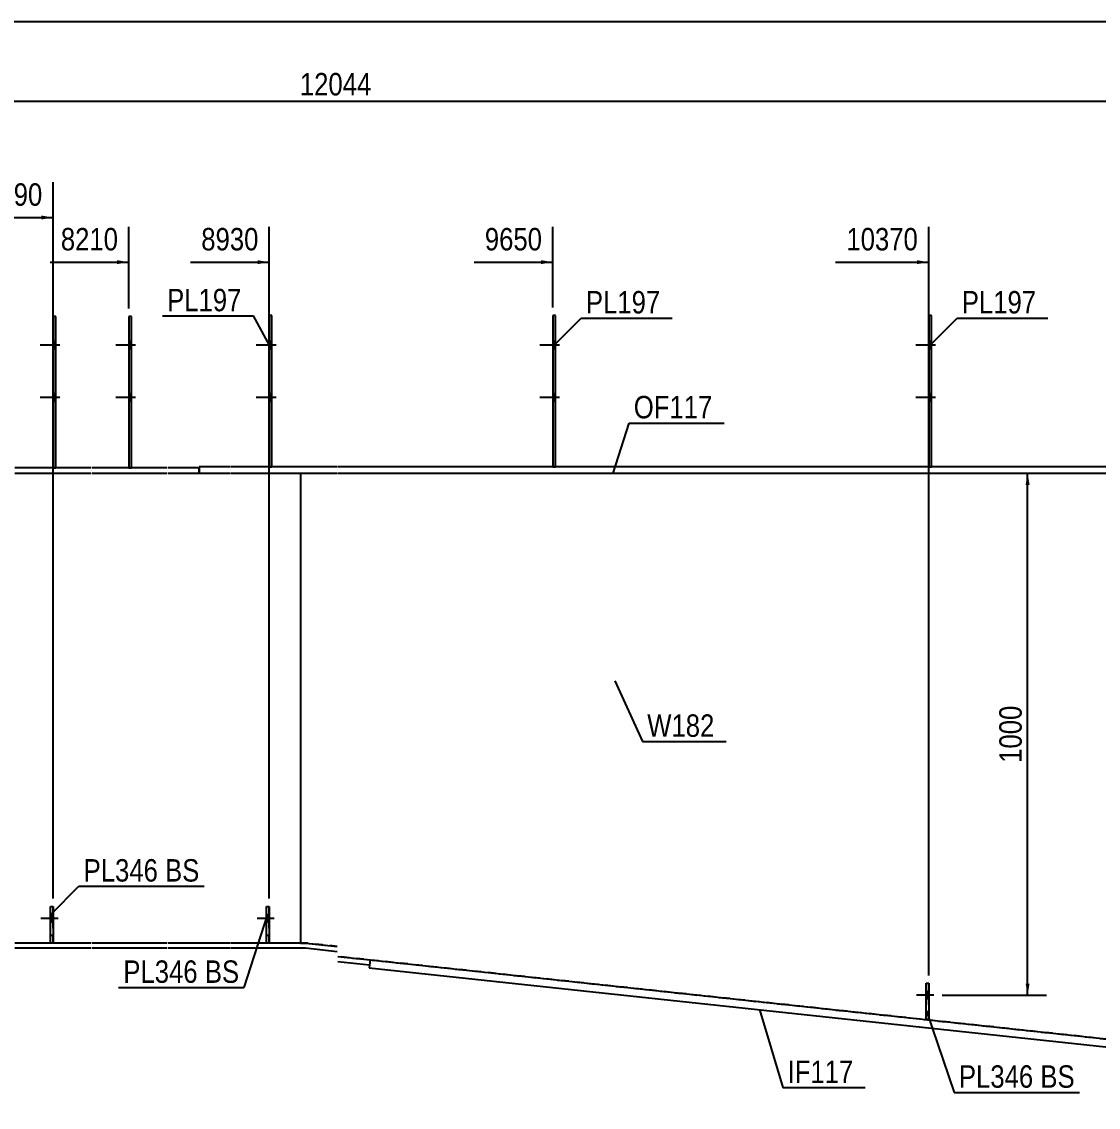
# Model space of a CAD drawing. Header units: millimetres. Extents: x -18 to 386, y -189 to 88.
# Drawn here: x 144.6 to 282, y -51 to 87.6 of the extents above; entities that cross this region are included whole.
import ezdxf

# ---------------------------------------------------------------- set-up
doc = ezdxf.new("R2010")
doc.units = ezdxf.units.MM
doc.linetypes.add('DXK_LINE_DOT1', pattern=[1.8814, 0.9407, -0.9407])
doc.linetypes.add('DXK_LINE_DOT2', pattern=[3.9198, 1.9599, -1.9599])
doc.styles.add('Arial Narrow', font='ARIALN.TTF', dxfattribs={"height": 0.2})

# ---------------------------------------------------------------- blocks, each defined once
blk = doc.blocks.new('Unknown-623477846-1210')
at = {"color": 5, "linetype": 'Continuous'}
blk.add_line((384.7, 87.63), (-15.3, 87.63), dxfattribs=at)
blk = doc.blocks.new('Part-623477846-1673 - 1585')
at = {"color": 2, "linetype": 'Continuous'}
for p, q in [((167.2, 30.8), (167.2, 30)), ((171.2, 30.8), (167.2, 30.8)), ((184.83, 30.8), (171.3, 30.8)), ((367.71, 30.8), (184.93, 30.8)), ((367.71, 30), (367.71, 30.8)), ((167.2, 30), (171.2, 30)), ((171.3, 30), (184.83, 30)), ((184.93, 30), (367.71, 30))]:
    blk.add_line(p, q, dxfattribs=at)
blk = doc.blocks.new('Part-623477846-1672 - 1585')
at = {"color": 2, "linetype": 'Continuous'}
for p, q in [((122.33, 30.67), (122.33, 30)), ((133.93, 30.67), (122.33, 30.67)), ((143.6, 30.67), (134.03, 30.67)), ((153.43, 30.67), (143.7, 30.67)), ((163.1, 30.67), (153.53, 30.67)), ((167.2, 30.67), (163.2, 30.67)), ((122.33, 30), (133.93, 30)), ((134.03, 30), (143.6, 30)), ((143.7, 30), (153.43, 30)), ((153.53, 30), (163.1, 30)), ((163.2, 30), (167.2, 30))]:
    blk.add_line(p, q, dxfattribs=at)
at = {"color": 7, "linetype": 'DXK_LINE_DOT1'}
blk.add_line((167.2, 30), (167.2, 30.67), dxfattribs=at)
blk = doc.blocks.new('Part-623477846-1678 - 1585')
at = {"color": 2, "linetype": 'Continuous'}
for p, q in [((133.93, -30), (129, -30)), ((129, -30), (129, -30.67)), ((143.6, -30), (134.03, -30)), ((153.43, -30), (143.7, -30)), ((163.1, -30), (153.53, -30)), ((171.2, -30), (163.2, -30)), ((180.83, -30), (171.3, -30)), ((180.83, -30), (184.83, -30.43)), ((133.93, -30.67), (129, -30.67)), ((143.6, -30.67), (134.03, -30.67)), ((153.43, -30.67), (143.7, -30.67)), ((163.1, -30.67), (153.53, -30.67)), ((171.2, -30.67), (163.2, -30.67)), ((180.8, -30.67), (171.3, -30.67)), ((184.83, -31.1), (180.8, -30.67)), ((184.93, -31.71), (189.04, -32.15)), ((188.97, -32.81), (184.93, -32.38))]:
    blk.add_line(p, q, dxfattribs=at)
at = {"color": 7, "linetype": 'DXK_LINE_DOT1'}
blk.add_line((189.04, -32.15), (188.97, -32.81), dxfattribs=at)
blk = doc.blocks.new('Bolt-623477846-1640 - 1585')
at = {"linetype": 'Continuous'}
blk.add_hatch(color=3, dxfattribs=at).paths.add_polyline_path([(176.17, -27.33), (176.17, -26.4), (175.83, -26.4), (175.83, -27.33)])
at = {"color": 3, "linetype": 'Continuous'}
for p, q in [((176.8, -26.87), (174.6, -26.87)), ((176.17, -26.4), (175.83, -26.4)), ((176.17, -27.33), (175.83, -27.33))]:
    blk.add_line(p, q, dxfattribs=at)
blk = doc.blocks.new('Bolt-623477846-1641 - 1585')
at = {"color": 3, "linetype": 'DXK_LINE_DOT2'}
for p, q in [((176.8, -26.87), (174.6, -26.87)), ((176.17, -26.4), (175.83, -26.4)), ((176.17, -27.33), (175.83, -27.33))]:
    blk.add_line(p, q, dxfattribs=at)
blk = doc.blocks.new('Bolt-623477846-1642 - 1585')
at = {"linetype": 'Continuous'}
blk.add_hatch(color=3, dxfattribs=at).paths.add_polyline_path([(148.57, -27.33), (148.57, -26.4), (148.23, -26.4), (148.23, -27.33)])
at = {"color": 3, "linetype": 'Continuous'}
for p, q in [((149.2, -26.87), (147, -26.87)), ((148.57, -26.4), (148.23, -26.4)), ((148.57, -27.33), (148.23, -27.33))]:
    blk.add_line(p, q, dxfattribs=at)
blk = doc.blocks.new('Bolt-623477846-1643 - 1585')
at = {"color": 3, "linetype": 'DXK_LINE_DOT2'}
for p, q in [((149.2, -26.87), (147, -26.87)), ((148.57, -26.4), (148.23, -26.4)), ((148.57, -27.33), (148.23, -27.33))]:
    blk.add_line(p, q, dxfattribs=at)
blk = doc.blocks.new('Bolt-623477846-1652 - 1585')
at = {"linetype": 'Continuous'}
for points in [[(148.9, 45.87), (148.9, 46.8), (148.57, 46.8), (148.57, 45.87)], [(148.9, 45.87), (148.9, 46.8), (148.57, 46.8), (148.57, 45.87)], [(148.9, 39.2), (148.9, 40.13), (148.57, 40.13), (148.57, 39.2)], [(148.9, 39.2), (148.9, 40.13), (148.57, 40.13), (148.57, 39.2)]]:
    blk.add_hatch(color=3, dxfattribs=at).paths.add_polyline_path(points)
at = {"color": 3, "linetype": 'Continuous'}
for p, q in [((149.43, 46.33), (146.9, 46.33)), ((149.43, 46.33), (146.9, 46.33)), ((148.9, 46.8), (148.57, 46.8)), ((148.9, 46.8), (148.57, 46.8)), ((148.9, 45.87), (148.57, 45.87)), ((148.9, 45.87), (148.57, 45.87)), ((149.43, 39.67), (146.9, 39.67)), ((149.43, 39.67), (146.9, 39.67)), ((148.9, 40.13), (148.57, 40.13)), ((148.9, 40.13), (148.57, 40.13)), ((148.9, 39.2), (148.57, 39.2)), ((148.9, 39.2), (148.57, 39.2))]:
    blk.add_line(p, q, dxfattribs=at)
blk = doc.blocks.new('Bolt-623477846-1657 - 1585')
at = {"linetype": 'Continuous'}
for points in [[(158.57, 45.87), (158.57, 46.8), (158.23, 46.8), (158.23, 45.87)], [(158.57, 45.87), (158.57, 46.8), (158.23, 46.8), (158.23, 45.87)], [(158.57, 39.2), (158.57, 40.13), (158.23, 40.13), (158.23, 39.2)], [(158.57, 39.2), (158.57, 40.13), (158.23, 40.13), (158.23, 39.2)]]:
    blk.add_hatch(color=3, dxfattribs=at).paths.add_polyline_path(points)
at = {"color": 3, "linetype": 'Continuous'}
for p, q in [((159.1, 46.33), (156.57, 46.33)), ((159.1, 46.33), (156.57, 46.33)), ((158.57, 46.8), (158.23, 46.8)), ((158.57, 46.8), (158.23, 46.8)), ((158.57, 45.87), (158.23, 45.87)), ((158.57, 45.87), (158.23, 45.87)), ((159.1, 39.67), (156.57, 39.67)), ((159.1, 39.67), (156.57, 39.67)), ((158.57, 40.13), (158.23, 40.13)), ((158.57, 40.13), (158.23, 40.13)), ((158.57, 39.2), (158.23, 39.2)), ((158.57, 39.2), (158.23, 39.2))]:
    blk.add_line(p, q, dxfattribs=at)
blk = doc.blocks.new('Bolt-623477846-1658 - 1585')
at = {"linetype": 'Continuous'}
for points in [[(212.71, 45.87), (212.71, 46.8), (212.37, 46.8), (212.37, 45.87)], [(212.71, 45.87), (212.71, 46.8), (212.37, 46.8), (212.37, 45.87)], [(212.71, 39.2), (212.71, 40.13), (212.37, 40.13), (212.37, 39.2)], [(212.71, 39.2), (212.71, 40.13), (212.37, 40.13), (212.37, 39.2)]]:
    blk.add_hatch(color=3, dxfattribs=at).paths.add_polyline_path(points)
at = {"color": 3, "linetype": 'Continuous'}
for p, q in [((213.24, 46.33), (210.71, 46.33)), ((213.24, 46.33), (210.71, 46.33)), ((212.71, 46.8), (212.37, 46.8)), ((212.71, 46.8), (212.37, 46.8)), ((212.71, 45.87), (212.37, 45.87)), ((212.71, 45.87), (212.37, 45.87)), ((213.24, 39.67), (210.71, 39.67)), ((213.24, 39.67), (210.71, 39.67)), ((212.71, 40.13), (212.37, 40.13)), ((212.71, 40.13), (212.37, 40.13)), ((212.71, 39.2), (212.37, 39.2)), ((212.71, 39.2), (212.37, 39.2))]:
    blk.add_line(p, q, dxfattribs=at)
blk = doc.blocks.new('Part-623477846-1674 - 1585')
at = {"color": 2, "linetype": 'Continuous'}
blk.add_line((108.33, -30), (108.33, 30), dxfattribs=at)
at = {"color": 7, "linetype": 'DXK_LINE_DOT1'}
for p, q in [((108.33, 30), (133.93, 30)), ((134.03, 30), (143.6, 30)), ((143.7, 30), (153.43, 30)), ((153.53, 30), (163.1, 30)), ((163.2, 30), (171.2, 30)), ((171.3, 30), (180.17, 30)), ((180.17, 30), (180.17, -30)), ((133.93, -30), (108.33, -30)), ((143.6, -30), (134.03, -30)), ((153.43, -30), (143.7, -30)), ((163.1, -30), (153.53, -30)), ((171.2, -30), (163.2, -30)), ((180.17, -30), (171.3, -30))]:
    blk.add_line(p, q, dxfattribs=at)
blk = doc.blocks.new('Part-623477846-1675 - 1585')
at = {"color": 2, "linetype": 'Continuous'}
for p, q in [((180.17, 30), (180.17, -30)), ((354.98, -50), (354.73, -49.97))]:
    blk.add_line(p, q, dxfattribs=at)
at = {"color": 7, "linetype": 'DXK_LINE_DOT1'}
for p, q in [((180.17, 30), (184.83, 30)), ((184.93, 30), (367.71, 30)), ((367.71, 30), (354.98, -50)), ((180.17, -30), (180.83, -30)), ((184.83, -30.43), (180.83, -30)), ((180.83, -30), (184.83, -30.43)), ((354.73, -49.97), (184.93, -31.71)), ((184.93, -31.71), (354.99, -49.99))]:
    blk.add_line(p, q, dxfattribs=at)
blk = doc.blocks.new('Part-623477846-1679 - 1585')
at = {"color": 2, "linetype": 'Continuous'}
for p, q in [((189.04, -32.15), (188.93, -33.15)), ((188.93, -33.15), (354.62, -50.97)), ((189.04, -32.15), (354.73, -49.97)), ((354.73, -49.97), (354.62, -50.97))]:
    blk.add_line(p, q, dxfattribs=at)
blk = doc.blocks.new('Part-623477846-1692 - 1585')
at = {"color": 2, "linetype": 'Continuous'}
for p, q in [((176.5, 50.13), (176.17, 50.13)), ((176.17, 50.13), (176.17, 30.8)), ((176.5, 30.8), (176.5, 50.13))]:
    blk.add_line(p, q, dxfattribs=at)
at = {"color": 7, "linetype": 'DXK_LINE_DOT1'}
blk.add_line((176.17, 30.8), (176.5, 30.8), dxfattribs=at)
blk = doc.blocks.new('Part-623477846-1695 - 1585')
at = {"color": 2, "linetype": 'Continuous'}
for p, q in [((212.71, 50.13), (212.37, 50.13)), ((212.37, 50.13), (212.37, 30.8)), ((212.71, 30.8), (212.71, 50.13))]:
    blk.add_line(p, q, dxfattribs=at)
at = {"color": 7, "linetype": 'DXK_LINE_DOT1'}
blk.add_line((212.37, 30.8), (212.71, 30.8), dxfattribs=at)
blk = doc.blocks.new('Part-623477846-1696 - 1585')
at = {"color": 2, "linetype": 'Continuous'}
for p, q in [((158.57, 50), (158.23, 50)), ((158.23, 50), (158.23, 30.67)), ((158.57, 30.67), (158.57, 50))]:
    blk.add_line(p, q, dxfattribs=at)
at = {"color": 7, "linetype": 'DXK_LINE_DOT1'}
blk.add_line((158.23, 30.67), (158.57, 30.67), dxfattribs=at)
blk = doc.blocks.new('Part-623477846-1701 - 1585')
at = {"color": 2, "linetype": 'Continuous'}
for p, q in [((148.9, 50), (148.57, 50)), ((148.57, 50), (148.57, 30.67)), ((148.9, 30.67), (148.9, 50))]:
    blk.add_line(p, q, dxfattribs=at)
at = {"color": 7, "linetype": 'DXK_LINE_DOT1'}
blk.add_line((148.57, 30.67), (148.9, 30.67), dxfattribs=at)
blk = doc.blocks.new('Part-623477846-1710 - 1585')
at = {"color": 7, "linetype": 'DXK_LINE_DOT1'}
for p, q in [((148.23, -30), (148.23, -25.33)), ((148.23, -25.33), (148.57, -25.33)), ((148.57, -30), (148.57, -25.33)), ((148.23, -29), (148.57, -29))]:
    blk.add_line(p, q, dxfattribs=at)
blk = doc.blocks.new('Part-623477846-1711 - 1585')
at = {"color": 2, "linetype": 'Continuous'}
for p, q in [((148.23, -30), (148.23, -25.33)), ((148.23, -25.33), (148.57, -25.33)), ((148.57, -25.33), (148.57, -30))]:
    blk.add_line(p, q, dxfattribs=at)
blk = doc.blocks.new('Part-623477846-1712 - 1585')
at = {"color": 7, "linetype": 'DXK_LINE_DOT1'}
for p, q in [((175.83, -30), (175.83, -25.33)), ((175.83, -25.33), (176.17, -25.33)), ((176.17, -30), (176.17, -25.33)), ((175.83, -29), (176.17, -29))]:
    blk.add_line(p, q, dxfattribs=at)
blk = doc.blocks.new('Part-623477846-1713 - 1585')
at = {"color": 2, "linetype": 'Continuous'}
for p, q in [((175.83, -30), (175.83, -25.33)), ((175.83, -25.33), (176.17, -25.33)), ((176.17, -25.33), (176.17, -30))]:
    blk.add_line(p, q, dxfattribs=at)
blk = doc.blocks.new('Part-623477846-5361 - 1585')
at = {"color": 2, "linetype": 'Continuous'}
for p, q in [((260.71, 50.13), (260.37, 50.13)), ((260.37, 50.13), (260.37, 30.8)), ((260.71, 30.8), (260.71, 50.13))]:
    blk.add_line(p, q, dxfattribs=at)
at = {"color": 7, "linetype": 'DXK_LINE_DOT1'}
blk.add_line((260.37, 30.8), (260.71, 30.8), dxfattribs=at)
blk = doc.blocks.new('Part-623477846-5362 - 1585')
at = {"color": 7, "linetype": 'DXK_LINE_DOT1'}
for p, q in [((260.04, -39.75), (260.04, -35.12)), ((260.04, -35.12), (260.37, -35.12)), ((260.37, -39.75), (260.37, -35.12)), ((260.04, -38.75), (260.37, -38.75)), ((260.37, -39.75), (260.04, -39.75))]:
    blk.add_line(p, q, dxfattribs=at)
blk = doc.blocks.new('Part-623477846-5365 - 1585')
at = {"color": 2, "linetype": 'Continuous'}
for p, q in [((260.04, -39.75), (260.04, -35.12)), ((260.04, -35.12), (260.37, -35.12)), ((260.37, -35.12), (260.37, -39.75)), ((260.37, -39.75), (260.04, -39.75))]:
    blk.add_line(p, q, dxfattribs=at)
blk = doc.blocks.new('Bolt-623477846-5368 - 1585')
at = {"linetype": 'Continuous'}
for points in [[(260.71, 45.87), (260.71, 46.8), (260.37, 46.8), (260.37, 45.87)], [(260.71, 45.87), (260.71, 46.8), (260.37, 46.8), (260.37, 45.87)], [(260.71, 39.2), (260.71, 40.13), (260.37, 40.13), (260.37, 39.2)], [(260.71, 39.2), (260.71, 40.13), (260.37, 40.13), (260.37, 39.2)]]:
    blk.add_hatch(color=3, dxfattribs=at).paths.add_polyline_path(points)
at = {"color": 3, "linetype": 'Continuous'}
for p, q in [((261.24, 46.33), (258.71, 46.33)), ((261.24, 46.33), (258.71, 46.33)), ((260.71, 46.8), (260.37, 46.8)), ((260.71, 46.8), (260.37, 46.8)), ((260.71, 45.87), (260.37, 45.87)), ((260.71, 45.87), (260.37, 45.87)), ((261.24, 39.67), (258.71, 39.67)), ((261.24, 39.67), (258.71, 39.67)), ((260.71, 40.13), (260.37, 40.13)), ((260.71, 40.13), (260.37, 40.13)), ((260.71, 39.2), (260.37, 39.2)), ((260.71, 39.2), (260.37, 39.2))]:
    blk.add_line(p, q, dxfattribs=at)
blk = doc.blocks.new('Bolt-623477846-5369 - 1585')
at = {"color": 3, "linetype": 'DXK_LINE_DOT2'}
for p, q in [((261.01, -36.65), (258.81, -36.65)), ((260.37, -36.19), (260.04, -36.19)), ((260.37, -37.12), (260.04, -37.12))]:
    blk.add_line(p, q, dxfattribs=at)
blk = doc.blocks.new('Bolt-623477846-5372 - 1585')
at = {"linetype": 'Continuous'}
blk.add_hatch(color=3, dxfattribs=at).paths.add_polyline_path([(260.37, -37.12), (260.37, -36.19), (260.04, -36.19), (260.04, -37.12)])
at = {"color": 3, "linetype": 'Continuous'}
for p, q in [((261.01, -36.65), (258.81, -36.65)), ((260.37, -36.19), (260.04, -36.19)), ((260.37, -37.12), (260.04, -37.12))]:
    blk.add_line(p, q, dxfattribs=at)
blk = doc.blocks.new('Bolt-623477846-6361 - 1585')
at = {"linetype": 'Continuous'}
for points in [[(176.5, 45.87), (176.5, 46.8), (176.17, 46.8), (176.17, 45.87)], [(176.5, 45.87), (176.5, 46.8), (176.17, 46.8), (176.17, 45.87)], [(176.5, 39.2), (176.5, 40.13), (176.17, 40.13), (176.17, 39.2)], [(176.5, 39.2), (176.5, 40.13), (176.17, 40.13), (176.17, 39.2)]]:
    blk.add_hatch(color=3, dxfattribs=at).paths.add_polyline_path(points)
at = {"color": 3, "linetype": 'Continuous'}
for p, q in [((177.03, 46.33), (174.5, 46.33)), ((177.03, 46.33), (174.5, 46.33)), ((176.5, 46.8), (176.17, 46.8)), ((176.5, 46.8), (176.17, 46.8)), ((176.5, 45.87), (176.17, 45.87)), ((176.5, 45.87), (176.17, 45.87)), ((177.03, 39.67), (174.5, 39.67)), ((177.03, 39.67), (174.5, 39.67)), ((176.5, 40.13), (176.17, 40.13)), ((176.5, 40.13), (176.17, 40.13)), ((176.5, 39.2), (176.17, 39.2)), ((176.5, 39.2), (176.17, 39.2))]:
    blk.add_line(p, q, dxfattribs=at)
blk = doc.blocks.new('StraightDimension-623477846-6832 - 1585')
at = {"linetype": 'Continuous'}
blk.add_hatch(color=7, dxfattribs=at).paths.add_polyline_path([(156.73, 57.18), (158.23, 56.93), (156.73, 56.68)])
at = {"color": 7, "linetype": 'Continuous'}
for p, q in [((158.23, 51), (158.23, 61.43)), ((148.17, 56.93), (158.23, 56.93))]:
    blk.add_line(p, q, dxfattribs=at)
at = {"color": 0}
blk.add_wipeout([(157.46, 57.83), (157.46, 62.03), (148.95, 62.03), (148.95, 57.83)], dxfattribs=at)
at = {"color": 3, "style": 'Arial Narrow'}
blk.add_text('8210', height=2.863, dxfattribs=at).set_placement((149.55, 58.43))
blk = doc.blocks.new('StraightDimension-623477846-6830 - 1585')
at = {"linetype": 'Continuous'}
blk.add_hatch(color=7, dxfattribs=at).paths.add_polyline_path([(210.87, 57.18), (212.37, 56.93), (210.87, 56.68)])
at = {"color": 7, "linetype": 'Continuous'}
for p, q in [((212.37, 51.13), (212.37, 61.43)), ((202.31, 56.93), (212.37, 56.93))]:
    blk.add_line(p, q, dxfattribs=at)
at = {"color": 0}
blk.add_wipeout([(211.6, 57.83), (211.6, 62.03), (203.09, 62.03), (203.09, 57.83)], dxfattribs=at)
at = {"color": 3, "style": 'Arial Narrow'}
blk.add_text('9650', height=2.863, dxfattribs=at).set_placement((203.69, 58.43))
blk = doc.blocks.new('StraightDimension-623477846-6833 - 1585')
at = {"linetype": 'Continuous'}
blk.add_hatch(color=7, dxfattribs=at).paths.add_polyline_path([(147.07, 62.88), (148.57, 62.63), (147.07, 62.38)])
at = {"color": 7, "linetype": 'Continuous'}
for p, q in [((148.57, -24.33), (148.57, 67.13)), ((138.51, 62.63), (148.57, 62.63))]:
    blk.add_line(p, q, dxfattribs=at)
at = {"color": 0}
blk.add_wipeout([(147.79, 63.53), (147.79, 67.73), (139.28, 67.73), (139.28, 63.53)], dxfattribs=at)
at = {"color": 3, "style": 'Arial Narrow'}
blk.add_text('7490', height=2.863, dxfattribs=at).set_placement((139.88, 64.13))
blk = doc.blocks.new('StraightDimension-623477846-1982 - 1585')
at = {"linetype": 'Continuous'}
for points in [[(272.75, 28.5), (273, 30), (273.25, 28.5)], [(273.25, -35.17), (273, -36.67), (272.75, -35.17)]]:
    blk.add_hatch(color=7, dxfattribs=at).paths.add_polyline_path(points)
at = {"color": 7, "linetype": 'Continuous'}
for p, q in [((262.09, 30), (275.4, 30)), ((273, -36.67), (273, 30)), ((262.09, -36.67), (275.4, -36.67))]:
    blk.add_line(p, q, dxfattribs=at)
at = {"color": 0}
blk.add_wipeout([(272.85, 0.92), (268.65, 0.92), (268.65, -7.59), (272.85, -7.59)], dxfattribs=at)
at = {"color": 3, "style": 'Arial Narrow'}
blk.add_text('1000', height=2.863, rotation=90.0002, dxfattribs=at).set_placement((272.25, -6.99))
blk = doc.blocks.new('StraightDimension-623477846-2380 - 1585')
at = {"color": 7, "linetype": 'Continuous'}
blk.add_line((-1.33, 77.47), (370.61, 77.47), dxfattribs=at)
at = {"color": 0}
blk.add_wipeout([(189.81, 77.62), (189.81, 81.82), (179.47, 81.82), (179.47, 77.62)], dxfattribs=at)
at = {"color": 3, "style": 'Arial Narrow'}
blk.add_text('12044', height=2.863, dxfattribs=at).set_placement((180.07, 78.22))
blk = doc.blocks.new('StraightDimension-623477846-6829 - 1585')
at = {"linetype": 'Continuous'}
blk.add_hatch(color=7, dxfattribs=at).paths.add_polyline_path([(258.87, 57.18), (260.37, 56.93), (258.87, 56.68)])
at = {"color": 7, "linetype": 'Continuous'}
for p, q in [((260.37, -34.14), (260.37, 61.43)), ((248.48, 56.93), (260.37, 56.93))]:
    blk.add_line(p, q, dxfattribs=at)
at = {"color": 0}
blk.add_wipeout([(259.6, 57.83), (259.6, 62.03), (249.26, 62.03), (249.26, 57.83)], dxfattribs=at)
at = {"color": 3, "style": 'Arial Narrow'}
blk.add_text('10370', height=2.863, dxfattribs=at).set_placement((249.86, 58.43))
blk = doc.blocks.new('StraightDimension-623477846-6831 - 1585')
at = {"linetype": 'Continuous'}
blk.add_hatch(color=7, dxfattribs=at).paths.add_polyline_path([(174.67, 57.18), (176.17, 56.93), (174.67, 56.68)])
at = {"color": 7, "linetype": 'Continuous'}
for p, q in [((176.17, -24.33), (176.17, 61.43)), ((166.11, 56.93), (176.17, 56.93))]:
    blk.add_line(p, q, dxfattribs=at)
at = {"color": 0}
blk.add_wipeout([(175.39, 57.83), (175.39, 62.03), (166.88, 62.03), (166.88, 57.83)], dxfattribs=at)
at = {"color": 3, "style": 'Arial Narrow'}
blk.add_text('8930', height=2.863, dxfattribs=at).set_placement((167.48, 58.43))
blk = doc.blocks.new('Mark-623477846-4523 - 1585')
at = {"color": 0}
blk.add_wipeout([(226.1, 50.38), (226.1, 53.38), (216.6, 53.38), (216.6, 50.38)], dxfattribs=at)
blk.add_wipeout([(226.1, 50.38), (226.1, 53.38), (216.6, 53.38), (216.6, 50.38)], dxfattribs=at)
at = {"color": 7, "linetype": 'Continuous'}
for p, q in [((212.46, 46.24), (216, 49.78)), ((216, 49.78), (227.6, 49.78))]:
    blk.add_line(p, q, dxfattribs=at)
at = {"color": 3, "style": 'Arial Narrow'}
blk.add_text('PL197', height=2.863, dxfattribs=at).set_placement((216.6, 50.38))
blk = doc.blocks.new('MarkSet-623477846-4481 - 1585')
at = {"color": 0}
for points in [[(161.96, -22.15), (161.96, -19.15), (152.46, -19.15), (152.46, -22.15)], [(167.24, -22.15), (167.24, -19.15), (162.86, -19.15), (162.86, -22.15)]]:
    blk.add_wipeout(points, dxfattribs=at)
for points in [[(161.96, -22.15), (161.96, -19.15), (152.46, -19.15), (152.46, -22.15)], [(167.24, -22.15), (167.24, -19.15), (162.86, -19.15), (162.86, -22.15)]]:
    blk.add_wipeout(points, dxfattribs=at)
at = {"color": 7, "linetype": 'Continuous'}
for p, q in [((148.32, -26.29), (151.86, -22.75)), ((151.86, -22.75), (167.84, -22.75))]:
    blk.add_line(p, q, dxfattribs=at)
at = {"color": 3, "style": 'Arial Narrow'}
for s, p in [('PL346', (152.46, -22.15)), ('BS', (162.86, -22.15))]:
    blk.add_text(s, height=2.863, dxfattribs=at).set_placement(p)
blk = doc.blocks.new('MarkSet-623477846-4492 - 1585')
at = {"color": 0}
for points in [[(167.04, -35.08), (167.04, -32.08), (157.53, -32.08), (157.53, -35.08)], [(172.32, -35.08), (172.32, -32.08), (167.94, -32.08), (167.94, -35.08)]]:
    blk.add_wipeout(points, dxfattribs=at)
for points in [[(167.04, -35.08), (167.04, -32.08), (157.53, -32.08), (157.53, -35.08)], [(172.32, -35.08), (172.32, -32.08), (167.94, -32.08), (167.94, -35.08)]]:
    blk.add_wipeout(points, dxfattribs=at)
at = {"color": 7, "linetype": 'Continuous'}
for p in [(175.92, -26.29), (156.93, -35.68)]:
    blk.add_line(p, (172.92, -35.68), dxfattribs=at)
at = {"color": 3, "style": 'Arial Narrow'}
for s, p in [('PL346', (157.53, -35.08)), ('BS', (167.94, -35.08))]:
    blk.add_text(s, height=2.863, dxfattribs=at).set_placement(p)
blk = doc.blocks.new('Mark-623477846-4547 - 1585')
at = {"color": 0}
blk.add_wipeout([(232.76, 36.99), (232.76, 39.99), (222.71, 39.99), (222.71, 36.99)], dxfattribs=at)
blk.add_wipeout([(232.76, 36.99), (232.76, 39.99), (222.71, 39.99), (222.71, 36.99)], dxfattribs=at)
at = {"color": 7, "linetype": 'Continuous'}
for p, q in [((220.07, 30), (222.11, 36.39)), ((222.11, 36.39), (234.26, 36.39))]:
    blk.add_line(p, q, dxfattribs=at)
at = {"color": 3, "style": 'Arial Narrow'}
blk.add_text('OF117', height=2.863, dxfattribs=at).set_placement((222.71, 36.99))
blk = doc.blocks.new('Mark-623477846-4553 - 1585')
at = {"color": 0}
blk.add_wipeout([(233.01, -3.67), (233.01, -0.67), (224.43, -0.67), (224.43, -3.67)], dxfattribs=at)
blk.add_wipeout([(233.01, -3.67), (233.01, -0.67), (224.43, -0.67), (224.43, -3.67)], dxfattribs=at)
at = {"color": 7, "linetype": 'Continuous'}
for p, q in [((220.29, 3.47), (223.83, -4.27)), ((223.83, -4.27), (234.51, -4.27))]:
    blk.add_line(p, q, dxfattribs=at)
at = {"color": 3, "style": 'Arial Narrow'}
blk.add_text('W182', height=2.863, dxfattribs=at).set_placement((224.43, -3.67))
blk = doc.blocks.new('Mark-623477846-4565 - 1585')
at = {"color": 0}
blk.add_wipeout([(250.76, -47.86), (250.76, -44.86), (242.35, -44.86), (242.35, -47.86)], dxfattribs=at)
blk.add_wipeout([(250.76, -47.86), (250.76, -44.86), (242.35, -44.86), (242.35, -47.86)], dxfattribs=at)
at = {"color": 7, "linetype": 'Continuous'}
for p, q in [((238.76, -38.5), (241.75, -48.46)), ((241.75, -48.46), (252.26, -48.46))]:
    blk.add_line(p, q, dxfattribs=at)
at = {"color": 3, "style": 'Arial Narrow'}
blk.add_text('IF117', height=2.863, dxfattribs=at).set_placement((242.35, -47.86))
blk = doc.blocks.new('Mark-623477846-4592 - 1585')
at = {"color": 7, "linetype": 'Continuous'}
blk.add_line((176.25, 46.24), (174.13, 50.06), dxfattribs=at)
at = {"color": 0}
blk.add_wipeout([(172.63, 50.66), (172.63, 53.66), (163.12, 53.66), (163.12, 50.66)], dxfattribs=at)
blk.add_wipeout([(172.63, 50.66), (172.63, 53.66), (163.12, 53.66), (163.12, 50.66)], dxfattribs=at)
at = {"color": 7, "linetype": 'Continuous'}
blk.add_line((162.52, 50.06), (174.13, 50.06), dxfattribs=at)
at = {"color": 3, "style": 'Arial Narrow'}
blk.add_text('PL197', height=2.863, dxfattribs=at).set_placement((163.12, 50.66))
blk = doc.blocks.new('MarkSet-623477846-5413 - 1585')
at = {"color": 0}
for points in [[(273.73, -48.47), (273.73, -45.47), (264.23, -45.47), (264.23, -48.47)], [(279.01, -48.47), (279.01, -45.47), (274.63, -45.47), (274.63, -48.47)]]:
    blk.add_wipeout(points, dxfattribs=at)
for points in [[(273.73, -48.47), (273.73, -45.47), (264.23, -45.47), (264.23, -48.47)], [(279.01, -48.47), (279.01, -45.47), (274.63, -45.47), (274.63, -48.47)]]:
    blk.add_wipeout(points, dxfattribs=at)
at = {"color": 7, "linetype": 'Continuous'}
for p, q in [((260.13, -38.81), (263.63, -49.07)), ((263.63, -49.07), (279.61, -49.07))]:
    blk.add_line(p, q, dxfattribs=at)
at = {"color": 3, "style": 'Arial Narrow'}
for s, p in [('PL346', (264.23, -48.47)), ('BS', (274.63, -48.47))]:
    blk.add_text(s, height=2.863, dxfattribs=at).set_placement(p)
blk = doc.blocks.new('Mark-623477846-5418 - 1585')
at = {"color": 0}
blk.add_wipeout([(274.1, 50.38), (274.1, 53.38), (264.6, 53.38), (264.6, 50.38)], dxfattribs=at)
blk.add_wipeout([(274.1, 50.38), (274.1, 53.38), (264.6, 53.38), (264.6, 50.38)], dxfattribs=at)
at = {"color": 7, "linetype": 'Continuous'}
for p, q in [((260.46, 46.24), (264, 49.78)), ((264, 49.78), (275.6, 49.78))]:
    blk.add_line(p, q, dxfattribs=at)
at = {"color": 3, "style": 'Arial Narrow'}
blk.add_text('PL197', height=2.863, dxfattribs=at).set_placement((264.6, 50.38))

msp = doc.modelspace()

# ---------------------------------------------------------------- block references
for name in ['Unknown-623477846-1210', 'Part-623477846-1701 - 1585', 'Part-623477846-1696 - 1585', 'Part-623477846-1692 - 1585', 'Part-623477846-1695 - 1585', 'Part-623477846-5361 - 1585', 'Bolt-623477846-1652 - 1585', 'Bolt-623477846-1657 - 1585', 'Bolt-623477846-6361 - 1585', 'Bolt-623477846-1658 - 1585', 'Bolt-623477846-5368 - 1585', 'Part-623477846-1672 - 1585', 'Part-623477846-1673 - 1585', 'Part-623477846-1674 - 1585', 'Part-623477846-1675 - 1585', 'Part-623477846-1710 - 1585', 'Part-623477846-1711 - 1585', 'Part-623477846-1712 - 1585', 'Part-623477846-1713 - 1585', 'Bolt-623477846-1642 - 1585', 'Bolt-623477846-1643 - 1585', 'Bolt-623477846-1640 - 1585', 'Bolt-623477846-1641 - 1585', 'Part-623477846-1678 - 1585', 'Part-623477846-1679 - 1585', 'Part-623477846-5362 - 1585', 'Part-623477846-5365 - 1585', 'Bolt-623477846-5369 - 1585', 'Bolt-623477846-5372 - 1585']:
    msp.add_blockref(name, (0, 0))

# ---------------------------------------------------------------- next in the draw order: block references
for name in ['StraightDimension-623477846-6832 - 1585', 'StraightDimension-623477846-6830 - 1585', 'StraightDimension-623477846-1982 - 1585', 'Mark-623477846-4553 - 1585', 'Mark-623477846-4565 - 1585', 'MarkSet-623477846-5413 - 1585']:
    msp.add_blockref(name, (0, 0))

# ---------------------------------------------------------------- next in the draw order: block references
msp.add_blockref('StraightDimension-623477846-6833 - 1585', (0, 0))

# ---------------------------------------------------------------- next in the draw order: block references
msp.add_blockref('StraightDimension-623477846-2380 - 1585', (0, 0))

# ---------------------------------------------------------------- next in the draw order: block references
for name in ['StraightDimension-623477846-6831 - 1585', 'StraightDimension-623477846-6829 - 1585', 'Mark-623477846-4523 - 1585', 'Mark-623477846-4547 - 1585']:
    msp.add_blockref(name, (0, 0))

# ---------------------------------------------------------------- next in the draw order: block references
for name in ['Mark-623477846-4592 - 1585', 'Mark-623477846-5418 - 1585', 'MarkSet-623477846-4481 - 1585']:
    msp.add_blockref(name, (0, 0))

# ---------------------------------------------------------------- next in the draw order: block references
msp.add_blockref('MarkSet-623477846-4492 - 1585', (0, 0))

doc.saveas('drawing.dxf')
